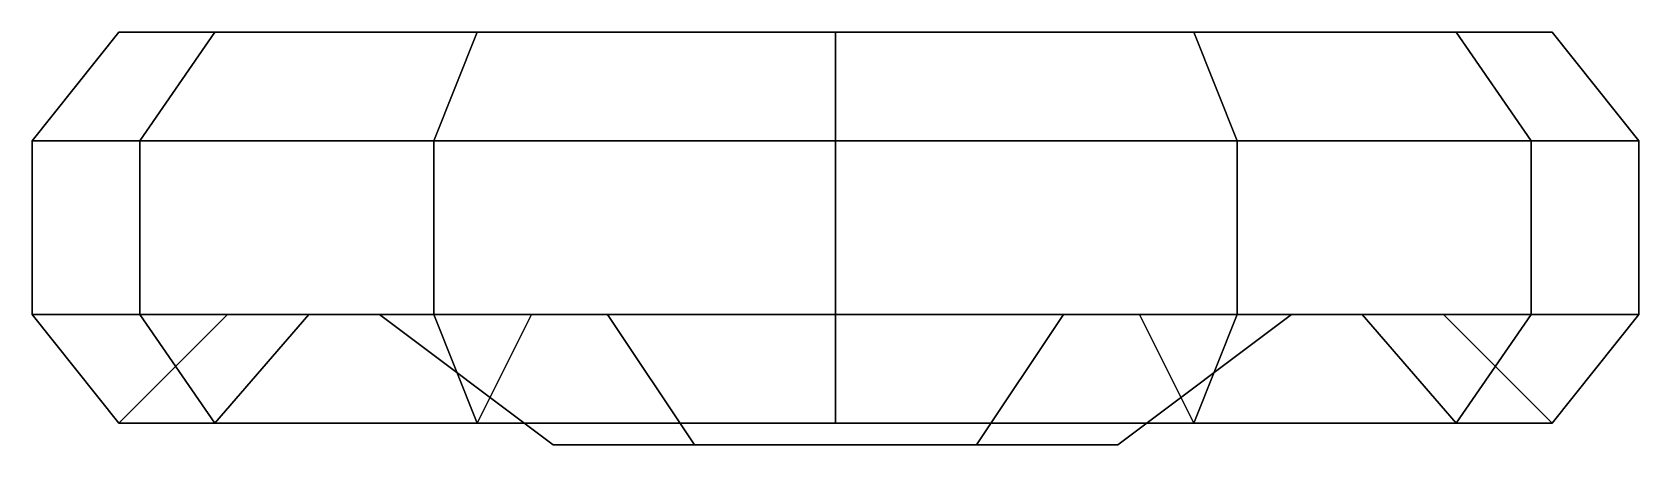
# Model space of a CAD drawing. Extents: x -0.37 to 0.37, y -1.94 to -1.75.
import ezdxf

# ---------------------------------------------------------------- set-up
doc = ezdxf.new("R2010")
doc.units = 0
doc.layers.add('WHEELS', color=2, linetype='CONTINUOUS')

msp = doc.modelspace()

# ---------------------------------------------------------------- linework, layer by layer
at = {"layer": 'WHEELS'}
for points in [[(-0.32043, -1.8, 0.605), (-0.37, -1.8, 0.79), (-0.33, -1.75, 0.79), (-0.28579, -1.75, 0.625)], [(-0.37, -1.8, 0.79), (-0.32043, -1.8, 0.975), (-0.28579, -1.75, 0.955), (-0.33, -1.75, 0.79)], [(0.165, -1.75, 0.50421), (-0.28579, -1.75, 0.625), (-0.33, -1.75, 0.79), (0.28579, -1.75, 0.625)], [(0.28579, -1.75, 0.625), (-0.33, -1.75, 0.79), (-0.28579, -1.75, 0.955), (0.33, -1.75, 0.79)], [(-0.32043, -1.8, 0.975), (-0.185, -1.8, 1.11043), (-0.165, -1.75, 1.07579), (-0.28579, -1.75, 0.955)], [(-0.185, -1.8, 0.46957), (-0.32043, -1.8, 0.605), (-0.28579, -1.75, 0.625), (-0.165, -1.75, 0.50421)], [(0.33, -1.75, 0.79), (-0.28579, -1.75, 0.955), (-0.165, -1.75, 1.07579), (0.28579, -1.75, 0.955)], [(0, -1.75, 0.46), (-0.165, -1.75, 0.50421), (-0.28579, -1.75, 0.625), (0.165, -1.75, 0.50421)], [(0, -1.8, 0.42), (-0.185, -1.8, 0.46957), (-0.165, -1.75, 0.50421), (0, -1.75, 0.46)], [(-0.185, -1.8, 1.11043), (0, -1.8, 1.16), (0, -1.75, 1.12), (-0.165, -1.75, 1.07579)], [(0.28579, -1.75, 0.955), (-0.165, -1.75, 1.07579), (0, -1.75, 1.12), (0.165, -1.75, 1.07579)], [(0.185, -1.8, 0.46957), (0, -1.8, 0.42), (0, -1.75, 0.46), (0.165, -1.75, 0.50421)], [(0, -1.8, 1.16), (0.185, -1.8, 1.11043), (0.165, -1.75, 1.07579), (0, -1.75, 1.12)], [(0.185, -1.8, 1.11043), (0.32043, -1.8, 0.975), (0.28579, -1.75, 0.955), (0.165, -1.75, 1.07579)], [(0.32043, -1.8, 0.605), (0.185, -1.8, 0.46957), (0.165, -1.75, 0.50421), (0.28579, -1.75, 0.625)], [(0.37, -1.8, 0.79), (0.32043, -1.8, 0.605), (0.28579, -1.75, 0.625), (0.33, -1.75, 0.79)], [(0.32043, -1.8, 0.975), (0.37, -1.8, 0.79), (0.33, -1.75, 0.79), (0.28579, -1.75, 0.955)], [(-0.37, -1.8, 0.79), (-0.32043, -1.8, 0.605), (-0.32043, -1.88, 0.605), (-0.37, -1.88, 0.79)], [(-0.32043, -1.8, 0.975), (-0.37, -1.8, 0.79), (-0.37, -1.88, 0.79), (-0.32043, -1.88, 0.975)], [(-0.185, -1.8, 1.11043), (-0.32043, -1.8, 0.975), (-0.32043, -1.88, 0.975), (-0.185, -1.88, 1.11043)], [(-0.32043, -1.8, 0.605), (-0.185, -1.8, 0.46957), (-0.185, -1.88, 0.46957), (-0.32043, -1.88, 0.605)], [(-0.185, -1.8, 0.46957), (0, -1.8, 0.42), (0, -1.88, 0.42), (-0.185, -1.88, 0.46957)], [(0, -1.8, 1.16), (-0.185, -1.8, 1.11043), (-0.185, -1.88, 1.11043), (0, -1.88, 1.16)], [(0, -1.8, 0.42), (0.185, -1.8, 0.46957), (0.185, -1.88, 0.46957), (0, -1.88, 0.42)], [(0.185, -1.8, 1.11043), (0, -1.8, 1.16), (0, -1.88, 1.16), (0.185, -1.88, 1.11043)], [(0.32043, -1.8, 0.975), (0.185, -1.8, 1.11043), (0.185, -1.88, 1.11043), (0.32043, -1.88, 0.975)], [(0.185, -1.8, 0.46957), (0.32043, -1.8, 0.605), (0.32043, -1.88, 0.605), (0.185, -1.88, 0.46957)], [(0.32043, -1.8, 0.605), (0.37, -1.8, 0.79), (0.37, -1.88, 0.79), (0.32043, -1.88, 0.605)], [(0.37, -1.8, 0.79), (0.32043, -1.8, 0.975), (0.32043, -1.88, 0.975), (0.37, -1.88, 0.79)], [(-0.37, -1.88, 0.79), (-0.32043, -1.88, 0.605), (-0.28579, -1.93, 0.625), (-0.33, -1.93, 0.79)], [(-0.32043, -1.88, 0.975), (-0.37, -1.88, 0.79), (-0.33, -1.93, 0.79), (-0.28579, -1.93, 0.955)], [(-0.33, -1.93, 0.79), (-0.28579, -1.93, 0.625), (-0.24249, -1.88, 0.65), (-0.28, -1.88, 0.79)], [(-0.28579, -1.93, 0.955), (-0.33, -1.93, 0.79), (-0.28, -1.88, 0.79), (-0.24249, -1.88, 0.93)], [(-0.185, -1.88, 1.11043), (-0.32043, -1.88, 0.975), (-0.28579, -1.93, 0.955), (-0.165, -1.93, 1.07579)], [(-0.32043, -1.88, 0.605), (-0.185, -1.88, 0.46957), (-0.165, -1.93, 0.50421), (-0.28579, -1.93, 0.625)], [(-0.28579, -1.93, 0.625), (-0.165, -1.93, 0.50421), (-0.14, -1.88, 0.54751), (-0.24249, -1.88, 0.65)], [(-0.165, -1.93, 1.07579), (-0.28579, -1.93, 0.955), (-0.24249, -1.88, 0.93), (-0.14, -1.88, 1.03249)], [(-0.28, -1.88, 0.79), (-0.24249, -1.88, 0.65), (-0.21, -1.88, 0.79)], [(-0.24249, -1.88, 0.93), (-0.28, -1.88, 0.79), (-0.21, -1.88, 0.79), (-0.105, -1.88, 0.97187)], [(-0.24249, -1.88, 0.65), (-0.14, -1.88, 0.54751), (-0.105, -1.88, 0.60813), (-0.21, -1.88, 0.79)], [(-0.14, -1.88, 1.03249), (-0.24249, -1.88, 0.93), (-0.105, -1.88, 0.97187)], [(-0.21, -1.88, 0.79), (-0.105, -1.88, 0.60813), (-0.065, -1.94, 0.67742), (-0.13, -1.94, 0.79)], [(-0.105, -1.88, 0.97187), (-0.21, -1.88, 0.79), (-0.13, -1.94, 0.79), (-0.065, -1.94, 0.90258)], [(-0.185, -1.88, 0.46957), (0, -1.88, 0.42), (0, -1.93, 0.46), (-0.165, -1.93, 0.50421)], [(0, -1.88, 1.16), (-0.185, -1.88, 1.11043), (-0.165, -1.93, 1.07579), (0, -1.93, 1.12)], [(0, -1.93, 1.12), (-0.165, -1.93, 1.07579), (-0.14, -1.88, 1.03249), (0, -1.88, 1.07)], [(-0.165, -1.93, 0.50421), (0, -1.93, 0.46), (0, -1.88, 0.51), (-0.14, -1.88, 0.54751)], [(-0.14, -1.88, 0.54751), (0, -1.88, 0.51), (-0.105, -1.88, 0.60813)], [(0, -1.88, 1.07), (-0.14, -1.88, 1.03249), (-0.105, -1.88, 0.97187), (0.105, -1.88, 0.97187)], [(-0.105, -1.88, 0.60813), (0.105, -1.88, 0.60813), (0.065, -1.94, 0.67742), (-0.065, -1.94, 0.67742)], [(0, -1.88, 0.51), (0.14, -1.88, 0.54751), (0.105, -1.88, 0.60813), (-0.105, -1.88, 0.60813)], [(0.105, -1.88, 0.97187), (-0.105, -1.88, 0.97187), (-0.065, -1.94, 0.90258), (0.065, -1.94, 0.90258)], [(0, -1.88, 0.42), (0.185, -1.88, 0.46957), (0.165, -1.93, 0.50421), (0, -1.93, 0.46)], [(0.165, -1.93, 1.07579), (0, -1.93, 1.12), (0, -1.88, 1.07), (0.14, -1.88, 1.03249)], [(0.185, -1.88, 1.11043), (0, -1.88, 1.16), (0, -1.93, 1.12), (0.165, -1.93, 1.07579)], [(0, -1.93, 0.46), (0.165, -1.93, 0.50421), (0.14, -1.88, 0.54751), (0, -1.88, 0.51)], [(0.14, -1.88, 1.03249), (0, -1.88, 1.07), (0.105, -1.88, 0.97187)], [(0.105, -1.88, 0.60813), (0.21, -1.88, 0.79), (0.13, -1.94, 0.79), (0.065, -1.94, 0.67742)], [(0.21, -1.88, 0.79), (0.105, -1.88, 0.97187), (0.065, -1.94, 0.90258), (0.13, -1.94, 0.79)], [(0.24249, -1.88, 0.65), (0.28, -1.88, 0.79), (0.21, -1.88, 0.79), (0.105, -1.88, 0.60813)], [(0.14, -1.88, 0.54751), (0.24249, -1.88, 0.65), (0.105, -1.88, 0.60813)], [(0.24249, -1.88, 0.93), (0.14, -1.88, 1.03249), (0.105, -1.88, 0.97187), (0.21, -1.88, 0.79)], [(0.165, -1.93, 0.50421), (0.28579, -1.93, 0.625), (0.24249, -1.88, 0.65), (0.14, -1.88, 0.54751)], [(0.28579, -1.93, 0.955), (0.165, -1.93, 1.07579), (0.14, -1.88, 1.03249), (0.24249, -1.88, 0.93)], [(0.32043, -1.88, 0.975), (0.185, -1.88, 1.11043), (0.165, -1.93, 1.07579), (0.28579, -1.93, 0.955)], [(0.185, -1.88, 0.46957), (0.32043, -1.88, 0.605), (0.28579, -1.93, 0.625), (0.165, -1.93, 0.50421)], [(0.28, -1.88, 0.79), (0.24249, -1.88, 0.93), (0.21, -1.88, 0.79)], [(0.28579, -1.93, 0.625), (0.33, -1.93, 0.79), (0.28, -1.88, 0.79), (0.24249, -1.88, 0.65)], [(0.33, -1.93, 0.79), (0.28579, -1.93, 0.955), (0.24249, -1.88, 0.93), (0.28, -1.88, 0.79)], [(0.32043, -1.88, 0.605), (0.37, -1.88, 0.79), (0.33, -1.93, 0.79), (0.28579, -1.93, 0.625)], [(0.37, -1.88, 0.79), (0.32043, -1.88, 0.975), (0.28579, -1.93, 0.955), (0.33, -1.93, 0.79)], [(-0.065, -1.94, 0.67742), (0.065, -1.94, 0.67742), (0.13, -1.94, 0.79), (-0.13, -1.94, 0.79)], [(-0.13, -1.94, 0.79), (0.13, -1.94, 0.79), (0.065, -1.94, 0.90258), (-0.065, -1.94, 0.90258)]]:
    msp.add_3dface(points, dxfattribs=at)

doc.saveas('drawing.dxf')
